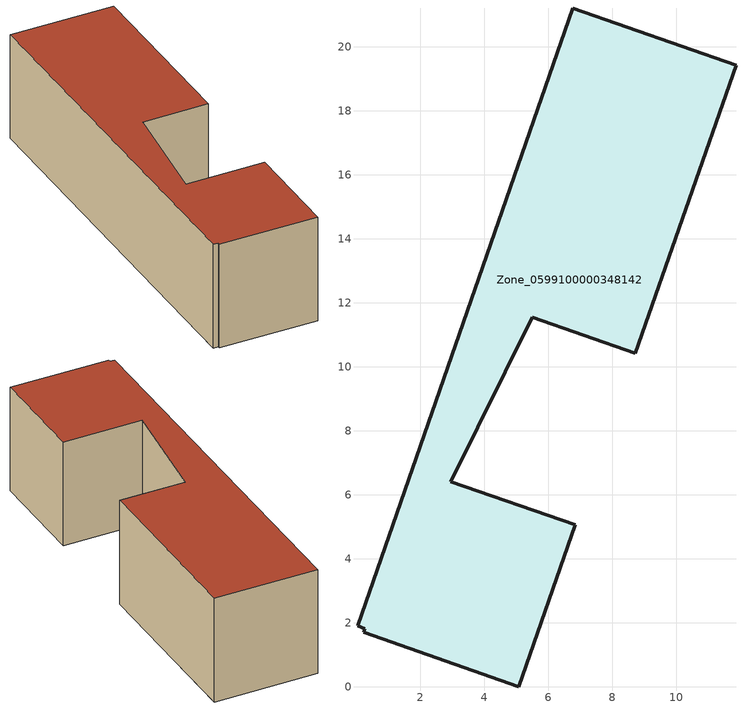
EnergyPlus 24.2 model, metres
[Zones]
Zone_0599100000348142
 floor ground (C_G): 0.24,1.69 0.28,1.81 0.04,1.9 6.77,21.2 11.87,19.42 8.73,10.41 5.5,11.54 2.96,6.41 6.85,5.05 5.09,0 z0
 wall outside (C_F): 6.85,5.05 2.96,6.41 5.5,11.54 8.73,10.41 11.87,19.42 6.77,21.2 0.04,1.9 0.28,1.81 0.24,1.69 5.09,0 6.85,5.05 z0:5.68
 roof outside (C_R): 0.28,1.81 0.24,1.69 5.09,0 6.85,5.05 2.96,6.41 5.5,11.54 8.73,10.41 11.87,19.42 6.77,21.2 0.04,1.9 z5.68
[BUILDING]
Pand.0599100000348142: North Axis=0; Terrain=City; Loads Convergence Tolerance Value=0.04; Temperature Convergence Tolerance Value=0.4; Solar Distribution=FullExterior; Maximum Number of Warmup Days=25; Minimum Number of Warmup Days=1
[Site:Location]
Rotterdam.The.Hague.AP_ZH_NLD Design_Conditions: Latitude=51.96; Longitude=4.45; Time Zone=1; Elevation=-4.5
[SITE:GROUNDTEMPERATURE:BUILDINGSURFACE]
18, 18, 18, 18, 18, 18, 18, 18, 18, 18, 18, 18
[MATERIAL] Thermal Absorptance=0.9; Solar Absorptance=0.7; Visible Absorptance=0.7
Name | Roughness | Thickness | Conductivity | Density | Specific Heat
G.TI.1992-2005 | MediumSmooth | 0.15 | 0.06 | 540 | 1210
F.TI.1992-2005 | Rough | 0.3 | 0.12 | 1920 | 840
R.TI.1992-2005 | MediumRough | 0.2 | 0.08 | 1500 | 1000
[CONSTRUCTION]
C_G: G.TI.1992-2005
C_F: F.TI.1992-2005
C_R: R.TI.1992-2005
[ZONE]
Zone_0599100000348142: Type=1; Multiplier=1; Ceiling Height=Autocalculate; Volume=Autocalculate; Floor Area=autocalculate; Part of Total Floor Area=Yes
[ZONEINFILTRATION:DESIGNFLOWRATE]
Infil_Zone_0599100000348142: Zone or ZoneList or Space or SpaceList=Zone_0599100000348142; Schedule=AlwaysOn; Design Flow Rate Calculation Method=Flow/Area; Flow Rate per Floor Area=0.0015; Constant Term Coefficient=1; Temperature Term Coefficient=0; Velocity Term Coefficient=0; Velocity Squared Term Coefficient=0
[HVACTEMPLATE:ZONE:IDEALLOADSAIRSYSTEM]
Zone_0599100000348142: Maximum Heating Supply Air Temperature=50; Minimum Cooling Supply Air Temperature=13; Maximum Heating Supply Air Humidity Ratio=0.0156; Minimum Cooling Supply Air Humidity Ratio=0.0077; Heating Limit=NoLimit; Cooling Limit=NoLimit; Dehumidification Control Type=ConstantSensibleHeatRatio; Cooling Sensible Heat Ratio=0.7; Dehumidification Setpoint=60; Humidification Control Type=None; Humidification Setpoint=30; Outdoor Air Method=None; Outdoor Air Flow Rate per Person=0.00944; Outdoor Air Flow Rate per Zone Floor Area=0; Outdoor Air Flow Rate per Zone=0; Demand Controlled Ventilation Type=None; Outdoor Air Economizer Type=NoEconomizer; Heat Recovery Type=None; Sensible Heat Recovery Effectiveness=0.7; Latent Heat Recovery Effectiveness=0.65
[ZONECONTROL:THERMOSTAT]
ThermostatControl_Zone_0599100000348142: Zone or ZoneList=Zone_0599100000348142; Control Type Schedule=DualSetpointControlType; Control 1=Thermostat_Zone_0599100000348142; Temperature Difference Between Cutout And Setpoint=0
[THERMOSTATSETPOINT:DUALSETPOINT]
Thermostat_Zone_0599100000348142: Heating Setpoint Temperature Schedule=HeatingSetpoint_Zone_0599100000348142; Cooling Setpoint Temperature Schedule=CoolingSetpoint_Zone_0599100000348142
[SCHEDULE:COMPACT]
HeatingSetpoint_Zone_0599100000348142: Through: 12/31, For: AllDays, Until: 24:00, 21
CoolingSetpoint_Zone_0599100000348142: Through: 12/31, For: AllDays, Until: 24:00, 24
DualSetpointControlType: Through: 12/31, For: AllDays, Until: 24:00, 4
AlwaysOn: Through: 12/31, For: AllDays, Until: 24:00, 1
